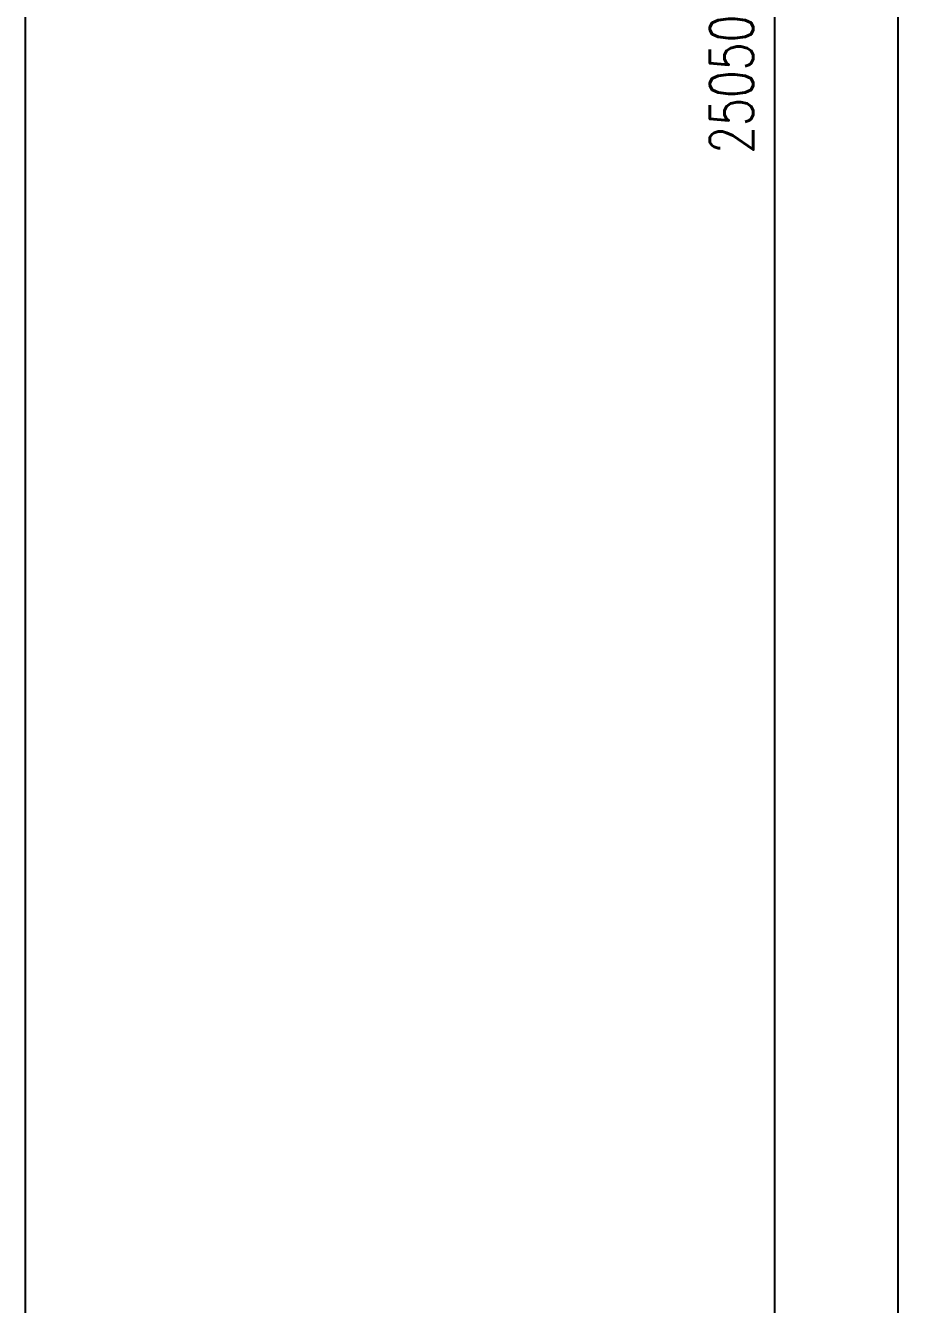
# Model space of a CAD drawing. Extents: x 16825 to 205982, y -10874 to 68273.
# Drawn here: x 165762 to 167729, y 44400 to 47236 of the extents above; entities that cross this region are included whole.
import ezdxf

# ---------------------------------------------------------------- set-up
doc = ezdxf.new("R2010")
doc.units = 0
doc.header["$LTSCALE"] = 5
doc.header["$MEASUREMENT"] = 0
doc.layers.get('DEFPOINTS').update_dxf_attribs({"linetype": 'CONTINUOUS'})
doc.layers.add('DIM', color=1, linetype='CONTINUOUS')
doc.layers.add('THK', color=2, linetype='CONTINUOUS')
doc.styles.get("Standard").update_dxf_attribs({"font": 'simplex', "width": 0.75, "bigfont": 'hzdx'})
doc.dimstyles.new('DIM3', dxfattribs={"dimscale": 0, "dimtxt": 3, "dimasz": 3, "dimexe": 1, "dimexo": 0, "dimgap": 1.5, "dimtad": 1, "dimdec": 4, "dimdsep": 46, "dimtxsty": 'Standard', "dimcen": 3, "dimclrd": 1, "dimclrt": 3, "dimadec": 0, "dimazin": 0, "dimtfac": 0.75, "dimtdec": 4, "dimtix": 1, "dimtmove": 0, "dimatfit": 0, "dimfxl": 0, "dimtolj": 1, "dimtzin": 0, "dimarcsym": 0})

# ---------------------------------------------------------------- blocks, each defined once
blk = doc.blocks.new('*D143')
at = {"layer": 'DEFPOINTS', "color": 0}
for p in [(166444.9, 66851.4), (165942.4, 28756.4), (167697.2, 28756.4)]:
    blk.add_point(p, dxfattribs=at)
at = {"layer": 'DIM', "lineweight": -2}
for p, q in [((166444.9, 66851.4), (167729.2, 66851.4)), ((165942.4, 28756.4), (167729.2, 28756.4))]:
    blk.add_line(p, q, dxfattribs=at)
at = {"layer": 'DIM', "color": 1, "lineweight": -2}
blk.add_line((167697.2, 66755.4), (167697.2, 28852.4), dxfattribs=at)
at = {"layer": 'DIM', "color": 1}
for points in [[(167681.2, 66755.4), (167713.2, 66755.4), (167697.2, 66851.4)], [(167681.2, 28852.4), (167713.2, 28852.4), (167697.2, 28756.4)]]:
    blk.add_solid(points, dxfattribs=at)
at = {"layer": 'DIM', "color": 3, "insert": (167601.2, 47803.9), "char_height": 96, "attachment_point": 5, "rotation": 90}
blk.add_mtext('\\A1;~38095', dxfattribs=at)
blk = doc.blocks.new('*D38')
at = {"layer": 'DEFPOINTS', "color": 0}
for p in [(165768.4, 59631.4), (167424.3, 59631.4), (165762.4, 34581.4)]:
    blk.add_point(p, dxfattribs=at)
at = {"layer": 'DIM', "lineweight": -2}
for p, q in [((165768.4, 59631.4), (167456.3, 59631.4)), ((165762.4, 34581.4), (167456.3, 34581.4))]:
    blk.add_line(p, q, dxfattribs=at)
at = {"layer": 'DIM', "color": 1, "lineweight": -2}
blk.add_line((167424.3, 34677.4), (167424.3, 59535.4), dxfattribs=at)
at = {"layer": 'DIM', "color": 1}
for points in [[(167408.3, 59535.4), (167440.3, 59535.4), (167424.3, 59631.4)], [(167408.3, 34677.4), (167440.3, 34677.4), (167424.3, 34581.4)]]:
    blk.add_solid(points, dxfattribs=at)
at = {"layer": 'DIM', "color": 3, "insert": (167328.3, 47106.4), "char_height": 96, "attachment_point": 5, "rotation": 90}
blk.add_mtext('\\A1;25050', dxfattribs=at)

msp = doc.modelspace()

# ---------------------------------------------------------------- linework, layer by layer
at = {"layer": 'THK'}
msp.add_line((165762.377, 43081.373), (165762.377, 54727.373), dxfattribs=at)

# ---------------------------------------------------------------- dimensions: what is measured, and where the dimension line sits
at = {"layer": 'DIM'}
dim = msp.add_linear_dim(base=(167697.235, 28756.373), p1=(166444.904, 66851.373), p2=(165942.377, 28756.373), angle=90, text='~38095', dimstyle='DIM3', override={"dimscale": 32, "dimdec": 2, "dimclre": 256, "dimtdec": 2}, dxfattribs=at)
dim.commit()
dim.dimension.update_dxf_attribs({"geometry": '*D143', "text_midpoint": (167601.235, 47803.873)})
dim = msp.add_linear_dim(base=(167424.251, 59631.373), p1=(165762.377, 34581.373), p2=(165768.377, 59631.373), angle=90, dimstyle='DIM3', override={"dimscale": 32, "dimdec": 2, "dimclre": 256, "dimtdec": 2}, dxfattribs=at)
dim.commit()
dim.dimension.update_dxf_attribs({"geometry": '*D38', "text_midpoint": (167328.251, 47106.373)})

doc.saveas('drawing.dxf')
